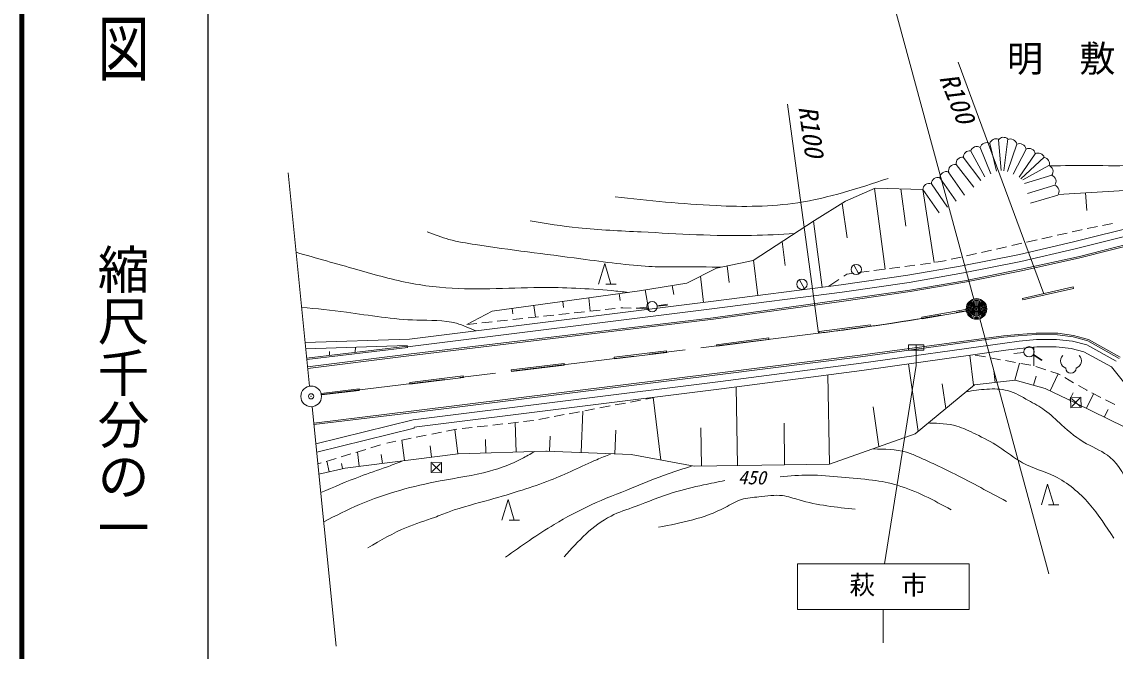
# Model space of a CAD drawing. Units: millimetres, scale not verified. Extents: x 40000 to 680000, y 20000 to 380000.
# Drawn here: x 40000 to 145828, y 251547 to 312468 of the extents above; entities that cross this region are included whole.
import ezdxf
from ezdxf.enums import TextEntityAlignment as Align

# ---------------------------------------------------------------- set-up
doc = ezdxf.new("R2010")
doc.units = ezdxf.units.MM
doc.header["$LTSCALE"] = 1000
doc.header["$PDMODE"] = 32
doc.header["$PDSIZE"] = 500
doc.linetypes.add('CHAIN', pattern=[18.5, 12, -1.5, 3.5, -1.5])
for name, color, linetype, lineweight in [('M-BGD', 7, 'Continuous', 13), ('M-BMK', 2, 'CHAIN', 13), ('M-BMK-SRVR', 3, 'Continuous', 13), ('M-OTRS', 7, 'Continuous', 13), ('M-STR-HTXT', 7, 'Continuous', 13), ('M-STR-STRC', 7, 'Continuous', 13), ('M-TTL', 2, 'Continuous', 140), ('M-TTL-BAND', 7, 'Continuous', 25)]:
    doc.layers.add(name, color=color, linetype=linetype, lineweight=lineweight)
doc.styles.add('@ＭＳ ゴシック', font='')
doc.styles.add('ＭＳ ゴシック', font='')
doc.styles.get('@ＭＳ ゴシック').set_extended_font_data('@MS Gothic')
doc.styles.get('ＭＳ ゴシック').set_extended_font_data('MS Gothic')

msp = doc.modelspace()

# ---------------------------------------------------------------- linework, layer by layer
at = {"layer": 'M-BGD'}
for p, q in [((133699, 300688), (134348, 297998)), ((134532, 301044), (134782, 298072)), ((135451, 301129), (135053, 298044)), ((136310, 300613), (135396, 297985)), ((131844, 299940), (133222, 297459)), ((132771, 300314), (133800, 297763)), ((137201, 300159), (135953, 297709)), ((138092, 299705), (136541, 297431)), ((130435, 298657), (132159, 296478)), ((131119, 299364), (132842, 297123)), ((138948, 299375), (136693, 297270)), ((139412, 298568), (136908, 297161)), ((129681, 297943), (131251, 295685)), ((139698, 297611), (137065, 296818)), ((119718, 295114), (122596, 296352)), ((122549, 296331), (123582, 288542)), ((122596, 296352), (127218, 296230)), ((128039, 296801), (129609, 294543)), ((128860, 297372), (130430, 295114)), ((139986, 296653), (137353, 295861)), ((125089, 296294), (125565, 292704)), ((127218, 296230), (128788, 293972)), ((127218, 296230), (128309, 289169)), ((140274, 295696), (137641, 294903)), ((140314, 295756), (146755, 296135)), ((143075, 294217), (142975, 295913)), ((116725, 293225), (119718, 295114)), ((119397, 294912), (119883, 291570)), ((116725, 293225), (110794, 289373)), ((116645, 293174), (117460, 286762)), ((142561, 292339), (141666, 292136)), ((141789, 291166), (148727, 292903)), ((141953, 290485), (148909, 292227)), ((142644, 292355), (142561, 292339)), ((144114, 292653), (143134, 292454)), ((145584, 292950), (144604, 292752)), ((113593, 291191), (113885, 288890)), ((136805, 291033), (135814, 290809)), ((136562, 289949), (141789, 291166)), ((138267, 291365), (137249, 291134)), ((139720, 291695), (138741, 291472)), ((141179, 292025), (140203, 291804)), ((142372, 289757), (148919, 291434)), ((142407, 289611), (148958, 291289)), ((132400, 290035), (131425, 289814)), ((133863, 290366), (132887, 290145)), ((135328, 290699), (134350, 290477)), ((136709, 289265), (141953, 290485)), ((95824, 287064), (96424, 289064)), ((96424, 289064), (97024, 287064)), ((110794, 289373), (107236, 288612)), ((110812, 289385), (111245, 285973)), ((121014, 288058), (120524, 288930)), ((126449, 288922), (125475, 288793)), ((127954, 289122), (126976, 288992)), ((128967, 289256), (128449, 289188)), ((129473, 289371), (128967, 289256)), ((130936, 289703), (129961, 289482)), ((131032, 288859), (136562, 289949)), ((131160, 288170), (136709, 289265)), ((136732, 288521), (142372, 289757)), ((136763, 288375), (142407, 289611)), ((107236, 288612), (104384, 287183)), ((108269, 288833), (108471, 287247)), ((119296, 286996), (125771, 287938)), ((119849, 288047), (119553, 287844)), ((120519, 288135), (119849, 288047)), ((122006, 288333), (121014, 288201)), ((123493, 288530), (122485, 288396)), ((124980, 288727), (123988, 288596)), ((125771, 287938), (131032, 288859)), ((125882, 287246), (131160, 288170)), ((131248, 287404), (136732, 288521)), ((131276, 287257), (136763, 288375)), ((96524, 287064), (97524, 287064)), ((104384, 287183), (99773, 286429)), ((103099, 286078), (102957, 286949)), ((105681, 287833), (105998, 285308)), ((106706, 285396), (119296, 286996)), ((115759, 286635), (115270, 287507)), ((119087, 287526), (118120, 286865)), ((119391, 286302), (125882, 287246)), ((125955, 286504), (131248, 287404)), ((125978, 286356), (131276, 287257)), ((136852, 285691), (141770, 286802)), ((141770, 286802), (141803, 286656)), ((99773, 286429), (85520, 284459)), ((94879, 285753), (95018, 284451)), ((97915, 285497), (97823, 286160)), ((100676, 284517), (100348, 286523)), ((106794, 284702), (119391, 286302)), ((119559, 285576), (125955, 286504)), ((119580, 285428), (125978, 286356)), ((141803, 286656), (136885, 285544)), ((106794, 284702), (77333, 281009)), ((106707, 285397), (77536, 281740)), ((87527, 284187), (87452, 284726)), ((89724, 283883), (89567, 285018)), ((92441, 284822), (92361, 285404)), ((96477, 284607), (97443, 284711)), ((97975, 284768), (98174, 284789)), ((98174, 284789), (98979, 284756)), ((99479, 284735), (100703, 284684)), ((100503, 284848), (99508, 284750)), ((101492, 284987), (102506, 285128)), ((101498, 284945), (102494, 285042)), ((106922, 283830), (119559, 285576)), ((106943, 283681), (119580, 285428)), ((127117, 283867), (132089, 284742)), ((136885, 285544), (136852, 285691)), ((106922, 283830), (77434, 280285)), ((106940, 283681), (77452, 280136)), ((85520, 284459), (83057, 283177)), ((87510, 283645), (88504, 283752)), ((89001, 283805), (89995, 283912)), ((90492, 283965), (91487, 284072)), ((91984, 284125), (92967, 284231)), ((93475, 284285), (94470, 284392)), ((94967, 284445), (95977, 284553)), ((127143, 283719), (127117, 283867)), ((132115, 284594), (127143, 283719)), ((83057, 283177), (84029, 283278)), ((84539, 283331), (85521, 283433)), ((86018, 283485), (87012, 283592)), ((117170, 282490), (122159, 283146)), ((122178, 282997), (117190, 282341)), ((122159, 283146), (122178, 282997)), ((77536, 281740), (67417, 281418)), ((107238, 281207), (112294, 281866)), ((112313, 281717), (107257, 281058)), ((112294, 281866), (112313, 281717)), ((117190, 282341), (117170, 282490)), ((121157, 280201), (135038, 282083)), ((121176, 280052), (135054, 281934)), ((135038, 282083), (136433, 282208)), ((135054, 281934), (136446, 282059)), ((135155, 281363), (136524, 281555)), ((136433, 282208), (138171, 282342)), ((136446, 282059), (138175, 282192)), ((136524, 281555), (138220, 281705)), ((138171, 282342), (140274, 282316)), ((138175, 282192), (140263, 282166)), ((138220, 281705), (140164, 281716)), ((140164, 281716), (141699, 281543)), ((140263, 282166), (141779, 281972)), ((140274, 282316), (141808, 282120)), ((141699, 281543), (143073, 281187)), ((141779, 281972), (143185, 281590)), ((141808, 282120), (143243, 281730)), ((143185, 281590), (146228, 279873)), ((143243, 281730), (146324, 279991)), ((77288, 281132), (67476, 280820)), ((77332, 281080), (67566, 279921)), ((77350, 280931), (67581, 279772)), ((69771, 280183), (69777, 280548)), ((72277, 280480), (72285, 280973)), ((77288, 281132), (77302, 281005)), ((77288, 281132), (77298, 281035)), ((77288, 281132), (77296, 281060)), ((97341, 279992), (102410, 280622)), ((102429, 280474), (97360, 279843)), ((102410, 280622), (102429, 280474)), ((107257, 281058), (107238, 281207)), ((121229, 279424), (135155, 281363)), ((121322, 278730), (135252, 280669)), ((135252, 280669), (136604, 280860)), ((137000, 280474), (136007, 280361)), ((136604, 280860), (138253, 281005)), ((137947, 280973), (137958, 279165)), ((138253, 281005), (140127, 281015)), ((140127, 281015), (141572, 280853)), ((141572, 280853), (142814, 280531)), ((142814, 280531), (145480, 279083)), ((143073, 281187), (145937, 279631)), ((77434, 280285), (67651, 279074)), ((77452, 280136), (67666, 278924)), ((87373, 278779), (92486, 279392)), ((92486, 279392), (92504, 279243)), ((97360, 279843), (97341, 279992)), ((107564, 278490), (121157, 280201)), ((107582, 278341), (121176, 280052)), ((107635, 277649), (121229, 279424)), ((131779, 280186), (132118, 277306)), ((133269, 280029), (132269, 280214)), ((134717, 279762), (133746, 279941)), ((136196, 279489), (135229, 279668)), ((136566, 279421), (136108, 277794)), ((137657, 279220), (136688, 279399)), ((137910, 280248), (138736, 279685)), ((137917, 280259), (138757, 279716)), ((107564, 278490), (77685, 274779)), ((107582, 278341), (77703, 274630)), ((87391, 278630), (87373, 278779)), ((92504, 279243), (87391, 278630)), ((107726, 276955), (121322, 278730)), ((126751, 272824), (125841, 279359)), ((134083, 278726), (134221, 277553)), ((138158, 279100), (139118, 278789)), ((140301, 278407), (139525, 276747)), ((139598, 278634), (140302, 278406)), ((140302, 278406), (140509, 278286)), ((145480, 279083), (147295, 276827)), ((77547, 277555), (82733, 278202)), ((77566, 277406), (77547, 277555)), ((82751, 278053), (77566, 277406)), ((107635, 277649), (77887, 273938)), ((82733, 278202), (82751, 278053)), ((118031, 278300), (118164, 269645)), ((132222, 277318), (126469, 272593)), ((129431, 275026), (129100, 277410)), ((136156, 277780), (132222, 277318)), ((139066, 276961), (136156, 277780)), ((138173, 278182), (137920, 277284)), ((140944, 278034), (141812, 277531)), ((68960, 276502), (72637, 276942)), ((72655, 276794), (68993, 276355)), ((72637, 276942), (72655, 276794)), ((107722, 276954), (77973, 273244)), ((109141, 277139), (109259, 269509)), ((141975, 275601), (139066, 276961)), ((141755, 276568), (141424, 275859)), ((142267, 277267), (143073, 276801)), ((143747, 276455), (143054, 275064)), ((143073, 276801), (143117, 276778)), ((143578, 276542), (144456, 276092)), ((95954, 275097), (96937, 275284)), ((97432, 275378), (98417, 275565)), ((98910, 275659), (99893, 275845)), ((100388, 275939), (101057, 276066)), ((101856, 270042), (101097, 276128)), ((122959, 271346), (122421, 275211)), ((141975, 275601), (146768, 273215)), ((144897, 275866), (145788, 275410)), ((77685, 274779), (68263, 273625)), ((77703, 274630), (68278, 273476)), ((90043, 273975), (91029, 274162)), ((91521, 274256), (92503, 274442)), ((92983, 274533), (93980, 274722)), ((94296, 274782), (94129, 270777)), ((94503, 274822), (95425, 274997)), ((145140, 274936), (144777, 274207)), ((77887, 273938), (68466, 271611)), ((77985, 273139), (68547, 270807)), ((77973, 273244), (77985, 273139)), ((82608, 273088), (83592, 273200)), ((84086, 273256), (85080, 273369)), ((85583, 273427), (86570, 273539)), ((87061, 273595), (88061, 273708)), ((87739, 273672), (87834, 270823)), ((88558, 273765), (89504, 273873)), ((89504, 273873), (89536, 273879)), ((105736, 273159), (105793, 269455)), ((113777, 273611), (113839, 269579)), ((76774, 271982), (77681, 272164)), ((76774, 271982), (77023, 269987)), ((78171, 272262), (79152, 272458)), ((79672, 272562), (80623, 272752)), ((81113, 272850), (81903, 273008)), ((81903, 273008), (82099, 273030)), ((81915, 273009), (82211, 270634)), ((84864, 272042), (84908, 270725)), ((91135, 272362), (91075, 270904)), ((97493, 272938), (97398, 270641)), ((126469, 272593), (118171, 269646)), ((72332, 270783), (73288, 271074)), ((73766, 271220), (74723, 271511)), ((75328, 271693), (76210, 271869)), ((79520, 271419), (79657, 270315)), ((90828, 270914), (90828, 270923)), ((69458, 269921), (70298, 270164)), ((69505, 269934), (69737, 268916)), ((70298, 270164), (70418, 270200)), ((70917, 270352), (71854, 270638)), ((82226, 270636), (71311, 269274)), ((72476, 270827), (72648, 269441)), ((74795, 270577), (74902, 269722)), ((90712, 270919), (82226, 270636)), ((98995, 270575), (90712, 270919)), ((105067, 269444), (98995, 270575)), ((68660, 269690), (68977, 269782)), ((71311, 269274), (68760, 268693)), ((70932, 269722), (71047, 269214)), ((118171, 269646), (105067, 269444)), ((138694, 265712), (139294, 267712)), ((139294, 267712), (139894, 265712)), ((86467, 264219), (87067, 266219)), ((87067, 266219), (87667, 264219)), ((139394, 265712), (140394, 265712)), ((87167, 264219), (88167, 264219))]:
    msp.add_line(p, q, dxfattribs=at)
at = {"layer": 'M-BGD', "color": 30}
for p, q in [((142507, 276141), (141507, 276115)), ((141507, 276115), (141533, 275115)), ((142430, 275239), (141610, 276017)), ((142409, 276038), (141631, 275218)), ((142533, 275141), (142507, 276141)), ((141533, 275115), (142533, 275141)), ((79631, 269826), (79629, 268826)), ((79629, 268826), (80629, 268824)), ((80631, 269824), (79631, 269826)), ((79729, 268925), (80531, 269724)), ((80529, 268924), (79731, 269725)), ((80629, 268824), (80631, 269824))]:
    msp.add_line(p, q, dxfattribs=at)
at = {"layer": 'M-BGD'}
for centre in [(120769, 288494), (115515, 287071), (101001, 284897), (101001, 284897), (137497, 280530), (137497, 280530)]:
    msp.add_circle(centre, 500, dxfattribs=at)
for centre, radius, start, end in [((133375, 300153), 625, 58.83496, 165.09517), ((134303, 300527), 625, 68.48412, 165.09517), ((135030, 300667), 625, 47.71701, 142.91174), ((135694, 300506), 625, 9.86868, 116.12889), ((136585, 300052), 625, 9.86868, 116.12889), ((131759, 299371), 625, 84.22202, 182.43968), ((132448, 299779), 625, 58.83496, 165.09517), ((137476, 299598), 625, 9.86868, 116.12889), ((138367, 299144), 625, 16.97123, 116.12889), ((130332, 298041), 625, 80.23959, 195.53099), ((131057, 298742), 625, 84.25558, 187.8132), ((138852, 298712), 625, 344.96309, 79.58056), ((139195, 297982), 625, 323.619, 69.8792), ((128664, 296779), 625, 71.68139, 177.94159), ((129485, 297350), 625, 71.68139, 177.94159), ((139483, 297024), 625, 323.619, 69.8792), ((127843, 296208), 625, 71.68139, 177.94159), ((139771, 296066), 625, 323.619, 69.8792), ((141275, 279647), 727, 135.79576, 252.2769), ((141832, 279647), 727, 287.7231, 44.20424), ((141553, 278954), 500, 180.00008, 359.99992)]:
    msp.add_arc(centre, radius, start, end, dxfattribs=at)
for points, knots in [([(158090, 308014), (157466, 306502), (156841, 304990), (155922, 303677), (155291, 302776), (154522, 301969), (153702, 301199), (152829, 300379), (151899, 299601), (150810, 299159), (150373, 298982), (149910, 298859), (149442, 298772), (148930, 298677), (148412, 298624), (147893, 298591), (146451, 298499), (145003, 298555), (143556, 298565), (142209, 298575), (140863, 298546), (139517, 298517)], [0, 0, 0, 0, 1, 1, 1, 2, 2, 2, 3, 3, 3, 4, 4, 4, 5, 5, 5, 6, 6, 6, 7, 7, 7, 7]), ([(97423, 295526), (100669, 295176), (103915, 294826), (107193, 294676), (109845, 294555), (112517, 294564), (115122, 294959), (118090, 295410), (120970, 296362), (123850, 297314)], [0, 0, 0, 0, 1, 1, 1, 2, 2, 2, 3, 3, 3, 3]), ([(89202, 293197), (90755, 292948), (92309, 292698), (93870, 292530), (95892, 292313), (97927, 292232), (99962, 292130), (103524, 291952), (107084, 291710), (110642, 291789), (112030, 291820), (113418, 291899), (114806, 291979)], [0, 0, 0, 0, 1, 1, 1, 2, 2, 2, 3, 3, 3, 4, 4, 4, 4]), ([(79241, 292130), (79934, 291866), (80626, 291603), (81339, 291406), (82176, 291175), (83042, 291036), (83899, 290906), (87289, 290390), (90548, 289999), (94123, 289526), (96411, 289223), (98829, 288887), (100685, 288785), (102411, 288691), (103650, 288800), (106827, 288725), (107261, 288715), (107732, 288701), (107666, 288704), (107627, 288706), (107395, 288714), (107162, 288721)], [0, 0, 0, 0, 1, 1, 1, 2, 2, 2, 3, 3, 3, 4, 4, 4, 5, 5, 5, 6, 6, 6, 7, 7, 7, 7]), ([(66540, 290164), (68502, 289604), (70464, 289045), (72429, 288487), (74201, 287983), (75976, 287479), (77787, 287141), (78662, 286978), (79545, 286853), (80431, 286770), (83662, 286468), (86920, 286726), (90172, 286747), (92482, 286762), (94788, 286657), (97084, 286445), (97629, 286395), (98173, 286339), (98717, 286283)], [0, 0, 0, 0, 1, 1, 1, 2, 2, 2, 3, 3, 3, 4, 4, 4, 5, 5, 5, 6, 6, 6, 6]), ([(67073, 284850), (68521, 284696), (69969, 284543), (71409, 284352), (73674, 284053), (75920, 283662), (78231, 283594), (79526, 283556), (80841, 283620), (82065, 283286), (82706, 283111), (83323, 282827), (83939, 282543)], [0, 0, 0, 0, 1, 1, 1, 2, 2, 2, 3, 3, 3, 4, 4, 4, 4]), ([(150503, 261141), (149449, 263139), (148395, 265138), (147354, 267260), (146798, 268391), (146247, 269558), (145329, 270319), (144675, 270861), (143836, 271198), (143070, 271630), (142181, 272131), (141393, 272761), (140646, 273447), (140108, 273943), (139591, 274468), (139002, 274890), (138514, 275239), (137977, 275517), (137444, 275813), (136787, 276178), (136136, 276570), (135425, 276765), (134778, 276942), (134080, 276955), (133398, 276909), (132728, 276863), (132073, 276761), (131418, 276658)], [0, 0, 0, 0, 1, 1, 1, 2, 2, 2, 3, 3, 3, 4, 4, 4, 5, 5, 5, 6, 6, 6, 7, 7, 7, 8, 8, 8, 9, 9, 9, 9]), ([(145689, 262491), (144948, 263638), (144207, 264785), (143305, 265820), (142366, 266897), (141253, 267852), (139975, 268474), (138964, 268967), (137849, 269250), (136867, 269784), (136057, 270224), (135337, 270835), (134560, 271342), (133853, 271802), (133099, 272176), (132338, 272553), (131736, 272852), (131129, 273151), (130492, 273332), (129649, 273571), (128754, 273602), (127858, 273633)], [0, 0, 0, 0, 1, 1, 1, 2, 2, 2, 3, 3, 3, 4, 4, 4, 5, 5, 5, 6, 6, 6, 7, 7, 7, 7]), ([(135297, 266045), (133650, 266935), (132004, 267826), (130330, 268664), (129627, 269017), (128919, 269360), (128209, 269698), (127699, 269940), (127188, 270180), (126668, 270405), (126323, 270554), (125974, 270697), (125617, 270804), (124596, 271108), (123508, 271113), (122419, 271118)], [0, 0, 0, 0, 1, 1, 1, 2, 2, 2, 3, 3, 3, 4, 4, 4, 5, 5, 5, 5]), ([(68941, 266894), (70197, 267434), (71454, 267975), (72734, 268451), (73582, 268766), (74440, 269053), (75290, 269364), (75782, 269543), (76270, 269731), (76759, 269918)], [0, 0, 0, 0, 1, 1, 1, 2, 2, 2, 3, 3, 3, 3]), ([(69227, 264063), (70363, 264651), (71499, 265240), (72673, 265743), (73946, 266288), (75264, 266734), (76598, 267112), (77882, 267476), (79182, 267779), (80493, 268025), (82089, 268324), (83702, 268539), (85270, 268968), (86356, 269265), (87421, 269665), (88418, 270187), (88818, 270397), (89207, 270626), (89596, 270855)], [0, 0, 0, 0, 1, 1, 1, 2, 2, 2, 3, 3, 3, 4, 4, 4, 5, 5, 5, 6, 6, 6, 6]), ([(73495, 261544), (74715, 262266), (75935, 262988), (77237, 263522), (78122, 263885), (79045, 264161), (79945, 264496), (80424, 264674), (80896, 264868), (81375, 265043), (82655, 265510), (83985, 265834), (85300, 266199), (86352, 266491), (87394, 266810), (88434, 267143), (89344, 267434), (90253, 267736), (91142, 268086), (92674, 268688), (94149, 269429), (95662, 270080), (96097, 270267), (96536, 270446), (96974, 270626)], [0, 0, 0, 0, 1, 1, 1, 2, 2, 2, 3, 3, 3, 4, 4, 4, 5, 5, 5, 6, 6, 6, 7, 7, 7, 8, 8, 8, 8]), ([(86817, 260645), (88366, 261740), (89915, 262835), (91538, 263812), (92691, 264506), (93881, 265140), (95103, 265701), (96401, 266297), (97736, 266811), (99063, 267346), (100227, 267815), (101384, 268300), (102566, 268717), (103310, 268979), (104064, 269215), (104818, 269451)], [0, 0, 0, 0, 1, 1, 1, 2, 2, 2, 3, 3, 3, 4, 4, 4, 5, 5, 5, 5]), ([(92481, 260687), (93871, 262212), (95261, 263737), (97033, 264628), (97772, 265000), (98578, 265262), (99370, 265549), (100606, 265997), (101808, 266505), (103053, 266895), (104015, 267196), (105003, 267426), (105992, 267638), (106676, 267785), (107361, 267924), (108046, 268063)], [0, 0, 0, 0, 1, 1, 1, 2, 2, 2, 3, 3, 3, 4, 4, 4, 5, 5, 5, 5]), ([(113393, 268417), (114337, 268508), (115281, 268598), (116225, 268594), (117264, 268590), (118303, 268472), (119342, 268382), (120347, 268295), (121351, 268233), (122351, 268099), (123165, 267989), (123975, 267832), (124759, 267603), (126578, 267072), (128261, 266153), (129943, 265235)], [0, 0, 0, 0, 1, 1, 1, 2, 2, 2, 3, 3, 3, 4, 4, 4, 5, 5, 5, 5]), ([(101626, 263540), (103851, 263966), (106075, 264392), (108072, 265455), (108599, 265736), (109110, 266060), (109667, 266232), (110199, 266396), (110772, 266420), (111343, 266477), (112116, 266555), (112885, 266693), (113633, 266600), (114170, 266533), (114696, 266347), (115227, 266191), (117009, 265666), (118842, 265473), (120676, 265280)], [0, 0, 0, 0, 1, 1, 1, 2, 2, 2, 3, 3, 3, 4, 4, 4, 5, 5, 5, 6, 6, 6, 6])]:
    msp.add_open_spline(points, degree=3, knots=knots, dxfattribs=at)
at = {"layer": 'M-BMK'}
msp.add_line((68989, 276379), (117101, 282323), dxfattribs=at)
msp.add_open_spline([(117101, 282323), (119449, 282625), (121797, 282927), (124136, 283282), (125540, 283495), (126940, 283726), (128339, 283967), (129619, 284188), (130898, 284417), (132176, 284645)], degree=3, knots=[0, 0, 0, 0, 1, 1, 1, 2, 2, 2, 3, 3, 3, 3], dxfattribs=at)
at = {"layer": 'M-BMK-SRVR'}
for p, q in [((117950, 338058), (132143, 285636)), ((65771, 297840), (67840, 277194)), ((132089, 284742), (132115, 284594)), ((132740, 283729), (139424, 259042)), ((68103, 275212), (70439, 252033))]:
    msp.add_line(p, q, dxfattribs=at)
for centre, radius in [((132407, 284672), 1000), ((132407, 284672), 900), ((132407, 284672), 800), ((132407, 284672), 700), ((132407, 284672), 600), ((132407, 284672), 600), ((132407, 284672), 500), ((132407, 284672), 400), ((132407, 284672), 300), ((132383, 284680), 200), ((132383, 284680), 100), ((68003, 276210), 1000)]:
    msp.add_circle(centre, radius, dxfattribs=at)
at = {"layer": 'M-OTRS', "color": 6}
for p in [(132384, 284680), (68001, 276215)]:
    msp.add_point(p, dxfattribs=at)
at = {"layer": 'M-STR-HTXT'}
for p, q in [((138929, 286150), (130644, 308582)), ((117101, 282323), (114118, 304498))]:
    msp.add_line(p, q, dxfattribs=at)
at = {"layer": 'M-STR-STRC'}
for p, q in [((125820, 281193), (125820, 280693)), ((125820, 281193), (127320, 281193)), ((125820, 280693), (127320, 280693)), ((126570, 281193), (126570, 279193)), ((127320, 281193), (127320, 280693)), ((123504, 259983), (126570, 279193)), ((115084, 259983), (131684, 259983)), ((115084, 255583), (115084, 259983)), ((131684, 255583), (131684, 259983)), ((115084, 255583), (131684, 255583)), ((123384, 255583), (123384, 252337))]:
    msp.add_line(p, q, dxfattribs=at)
at = {"layer": 'M-TTL'}
msp.add_line((40000, 380000), (40000, 20000), dxfattribs=at)
at = {"layer": 'M-TTL-BAND'}
msp.add_line((58000, 370000), (58000, 20000), dxfattribs=at)

# ---------------------------------------------------------------- texts
at = {"layer": 'M-BGD', "style": 'ＭＳ ゴシック', "oblique": 15}
msp.add_text('450', height=1320, rotation=359.363, dxfattribs=at).set_placement((109336, 269029), align=Align.TOP_LEFT)
at = {"layer": 'M-STR-HTXT', "style": 'ＭＳ ゴシック'}
msp.add_text('明\u3000敷\u3000峠', height=2566, dxfattribs=at).set_placement((135356, 310195), align=Align.TOP_LEFT)
at = {"layer": 'M-STR-HTXT', "style": 'ＭＳ ゴシック', "oblique": 15}
for rotation, p in [(291.801, (130467, 307747)), (277.792, (116986, 304473))]:
    msp.add_text('R100', height=1833, rotation=rotation, dxfattribs=at).set_placement(p, align=Align.TOP_LEFT)
at = {"layer": 'M-STR-STRC', "style": 'ＭＳ ゴシック'}
msp.add_text('萩\u3000市', height=1833, dxfattribs=at).set_placement((120100, 256494), align=Align.BOTTOM_LEFT)
at = {"layer": 'M-TTL-BAND', "style": '@ＭＳ ゴシック', "width": 1.4}
msp.add_text('平  面  図', height=3666, rotation=270, dxfattribs=at).set_placement((49777, 306475), align=Align.MIDDLE_RIGHT)
at = {"layer": 'M-TTL-BAND', "style": '@ＭＳ ゴシック'}
msp.add_text('縮尺千分の一', height=3666, rotation=270, dxfattribs=at).set_placement((49777, 261030), align=Align.MIDDLE_RIGHT)

doc.saveas('drawing.dxf')
